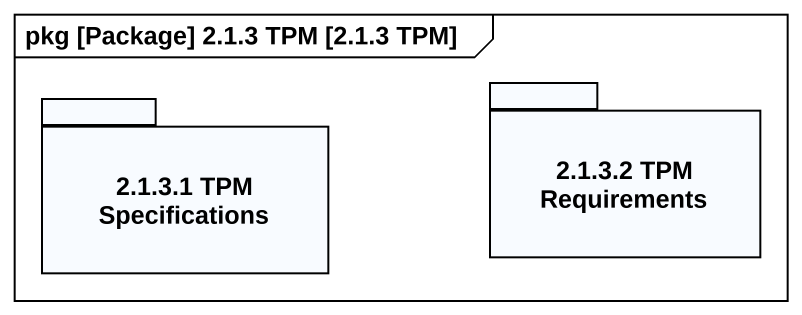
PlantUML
@startuml
mainframe pkg [Package] 2.1.3 TPM [2.1.3 TPM]
package "2.1.3.1 TPM Specifications" as p2_1_3_1_TPM_Specifications {
}
package "2.1.3.2 TPM Requirements" as p2_1_3_2_TPM_Requirements {
}
@enduml
